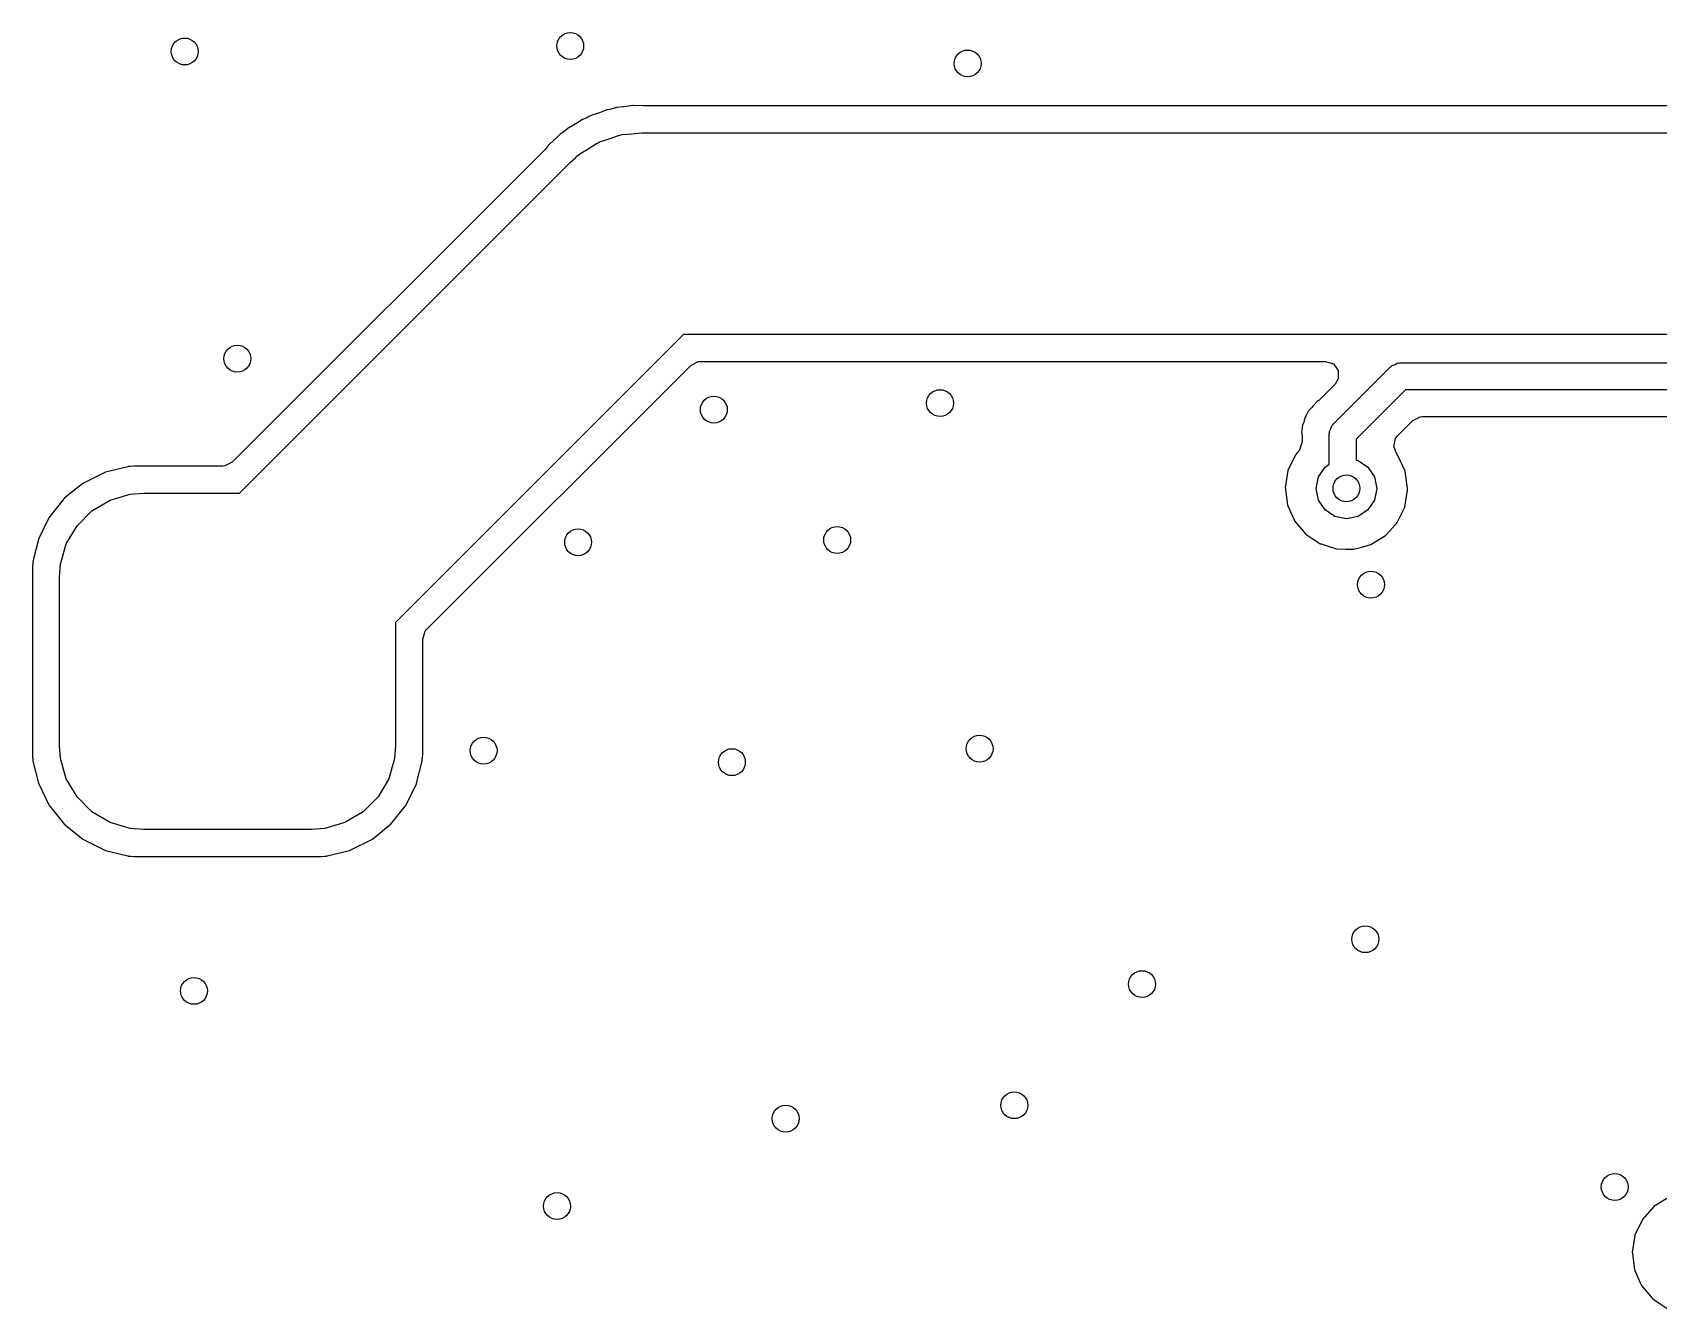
# Model space of a CAD drawing. Extents: x 100.2 to 143.8, y -109.8 to -50.2.
# Drawn here: x 107.2 to 119.29, y -101.16 to -91.68 of the extents above; entities that cross this region are included whole.
import ezdxf

# ---------------------------------------------------------------- set-up
doc = ezdxf.new("R2010")
doc.units = 0
doc.layers.add('BLACK', color=7, linetype='CONTINUOUS')

msp = doc.modelspace()

# ---------------------------------------------------------------- linework, layer by layer
at = {"layer": 'BLACK', "linetype": 'CONTINUOUS'}
for p, q in [((111.498, -92.2462), (111.493, -92.247)), ((111.51, -92.2432), (111.498, -92.2462)), ((111.533, -92.2361), (111.51, -92.2432)), ((111.537, -92.2346), (111.533, -92.2361)), ((111.533, -92.2361), (111.533, -92.2361)), ((111.542, -92.2341), (111.537, -92.2346)), ((111.595, -92.2287), (111.542, -92.2341)), ((111.542, -92.2341), (111.542, -92.2341)), ((111.602, -92.2277), (111.595, -92.2287)), ((111.66, -92.2177), (111.602, -92.2277)), ((111.665, -92.2178), (111.66, -92.2177)), ((111.742, -92.22), (111.665, -92.2178)), ((111.745, -92.22), (111.742, -92.22)), ((135.872, -92.22), (111.745, -92.22)), ((111.235, -92.3578), (111.189, -92.3835)), ((111.241, -92.3541), (111.235, -92.3578)), ((111.29, -92.3223), (111.241, -92.3541)), ((111.316, -92.3117), (111.29, -92.3223)), ((111.328, -92.3063), (111.316, -92.3117)), ((111.349, -92.2948), (111.328, -92.3063)), ((111.353, -92.2924), (111.349, -92.2948)), ((111.358, -92.2909), (111.353, -92.2924)), ((111.409, -92.275), (111.358, -92.2909)), ((111.358, -92.2909), (111.358, -92.2909)), ((111.415, -92.2726), (111.409, -92.275)), ((111.465, -92.253), (111.415, -92.2726)), ((111.469, -92.2512), (111.465, -92.253)), ((111.465, -92.253), (111.465, -92.253)), ((111.474, -92.2503), (111.469, -92.2512)), ((111.493, -92.247), (111.474, -92.2503)), ((111.474, -92.2503), (111.474, -92.2503)), ((111.08, -92.4749), (111.038, -92.5116)), ((111.086, -92.4698), (111.08, -92.4749)), ((111.124, -92.4323), (111.086, -92.4698)), ((111.128, -92.428), (111.124, -92.4323)), ((111.152, -92.4123), (111.128, -92.428)), ((111.162, -92.4046), (111.152, -92.4123)), ((111.184, -92.386), (111.162, -92.4046)), ((111.189, -92.3835), (111.184, -92.386)), ((111.189, -92.3835), (111.189, -92.3835)), ((111.417, -92.4886), (111.488, -92.4658)), ((111.488, -92.4658), (111.557, -92.4406)), ((111.557, -92.4406), (111.57, -92.4391)), ((111.57, -92.4391), (111.583, -92.435)), ((111.583, -92.435), (111.656, -92.4291)), ((111.656, -92.4291), (111.73, -92.4205)), ((111.73, -92.4205), (135.939, -92.4205)), ((111.011, -92.5451), (108.685, -94.8705)), ((111.019, -92.5358), (111.011, -92.5451)), ((111.035, -92.5156), (111.019, -92.5358)), ((111.038, -92.5116), (111.035, -92.5156)), ((111.199, -92.6402), (111.239, -92.6046)), ((111.239, -92.6046), (111.248, -92.5951)), ((111.248, -92.5951), (111.255, -92.5906)), ((111.255, -92.5906), (111.269, -92.5787)), ((111.269, -92.5787), (111.332, -92.5404)), ((111.332, -92.5404), (111.394, -92.4999)), ((111.394, -92.4999), (111.406, -92.4954)), ((111.406, -92.4954), (111.417, -92.4886)), ((108.739, -95.1), (111.199, -92.6402)), ((112.04, -93.9205), (109.9, -96.0607)), ((135.648, -93.9205), (112.04, -93.9205)), ((110.129, -96.1147), (112.094, -94.15)), ((112.094, -94.15), (112.149, -94.1222)), ((112.149, -94.1222), (112.164, -94.121)), ((112.164, -94.121), (116.815, -94.121)), ((116.815, -94.121), (116.873, -94.1399)), ((116.871, -94.5877), (117.298, -94.1603)), ((116.873, -94.1399), (116.909, -94.1894)), ((117.298, -94.1603), (117.305, -94.1566)), ((117.305, -94.1566), (117.31, -94.1501)), ((117.31, -94.1501), (117.332, -94.1429)), ((117.332, -94.1429), (117.353, -94.1322)), ((117.353, -94.1322), (117.361, -94.1335)), ((117.361, -94.1335), (117.369, -94.131)), ((117.369, -94.131), (132.38, -94.131)), ((116.885, -94.29), (116.767, -94.4081)), ((116.909, -94.2506), (116.885, -94.29)), ((116.909, -94.1894), (116.909, -94.2506)), ((116.753, -94.4197), (116.726, -94.4492)), ((116.759, -94.413), (116.753, -94.4197)), ((116.764, -94.4108), (116.759, -94.413)), ((116.767, -94.4081), (116.764, -94.4108)), ((117.41, -94.331), (117.042, -94.6998)), ((132.338, -94.331), (117.41, -94.331)), ((116.662, -94.5345), (116.656, -94.5602)), ((116.667, -94.527), (116.662, -94.5345)), ((116.669, -94.525), (116.667, -94.527)), ((116.667, -94.527), (116.667, -94.527)), ((116.679, -94.5057), (116.669, -94.525)), ((116.68, -94.5035), (116.679, -94.5057)), ((116.683, -94.495), (116.68, -94.5035)), ((116.68, -94.5035), (116.68, -94.5035)), ((116.703, -94.4733), (116.683, -94.495)), ((116.707, -94.4694), (116.703, -94.4733)), ((116.709, -94.4657), (116.707, -94.4694)), ((116.723, -94.4519), (116.709, -94.4657)), ((116.726, -94.4492), (116.723, -94.4519)), ((117.464, -94.5605), (117.519, -94.5327)), ((117.519, -94.5327), (117.534, -94.5315)), ((117.534, -94.5315), (132.214, -94.5315)), ((116.638, -94.6343), (116.636, -94.6434)), ((116.636, -94.6434), (116.64, -94.6724)), ((116.641, -94.6115), (116.638, -94.6343)), ((116.642, -94.599), (116.641, -94.6053)), ((116.641, -94.6053), (116.641, -94.6115)), ((116.644, -94.5925), (116.642, -94.599)), ((116.652, -94.5743), (116.644, -94.5925)), ((116.656, -94.5604), (116.652, -94.5743)), ((116.656, -94.5602), (116.656, -94.5604)), ((116.842, -94.6584), (116.844, -94.6507)), ((116.842, -94.8854), (116.842, -94.6584)), ((116.843, -94.6427), (116.853, -94.6219)), ((116.844, -94.6507), (116.843, -94.6427)), ((116.853, -94.6219), (116.861, -94.5996)), ((116.861, -94.5996), (116.867, -94.5949)), ((116.867, -94.5949), (116.871, -94.5877)), ((117.35, -94.6752), (117.464, -94.5605)), ((116.616, -94.7849), (116.59, -94.8151)), ((116.622, -94.7775), (116.616, -94.7849)), ((116.641, -94.7193), (116.622, -94.7775)), ((116.64, -94.6724), (116.641, -94.6857)), ((116.641, -94.6857), (116.641, -94.7193)), ((117.042, -94.6998), (117.042, -94.8542)), ((117.321, -94.7534), (117.335, -94.6938)), ((117.345, -94.8098), (117.321, -94.7534)), ((117.335, -94.6938), (117.35, -94.6752)), ((107.908, -94.9034), (107.743, -94.9444)), ((107.912, -94.9023), (107.908, -94.9034)), ((107.908, -94.9034), (107.908, -94.9034)), ((107.917, -94.902), (107.912, -94.9023)), ((107.93, -94.9011), (107.917, -94.902)), ((107.917, -94.902), (107.917, -94.902)), ((107.954, -94.8995), (107.93, -94.9011)), ((108.615, -94.8995), (107.954, -94.8995)), ((108.631, -94.8983), (108.615, -94.8995)), ((108.685, -94.8705), (108.631, -94.8983)), ((116.59, -94.8151), (116.535, -94.9319)), ((116.762, -94.9789), (116.811, -94.9059)), ((116.811, -94.9059), (116.842, -94.8854)), ((117.042, -94.8542), (117.056, -94.8571)), ((117.056, -94.8571), (117.129, -94.9059)), ((117.129, -94.9059), (117.178, -94.9789)), ((117.353, -94.8198), (117.345, -94.8098)), ((117.407, -94.9373), (117.353, -94.8198)), ((107.578, -95.0255), (107.573, -95.0288)), ((107.738, -94.9457), (107.578, -95.0255)), ((107.743, -94.9444), (107.738, -94.9457)), ((107.743, -94.9444), (107.743, -94.9444)), ((116.535, -94.9319), (116.515, -95.0594)), ((116.745, -95.065), (116.762, -94.9789)), ((117.178, -94.9789), (117.195, -95.065)), ((117.425, -95.065), (117.407, -94.9373)), ((107.434, -95.142), (107.329, -95.2734)), ((107.438, -95.1378), (107.434, -95.142)), ((107.471, -95.1112), (107.438, -95.1378)), ((107.573, -95.0288), (107.471, -95.1112)), ((107.573, -95.0288), (107.573, -95.0288)), ((107.777, -95.1514), (107.927, -95.1077)), ((107.927, -95.1077), (108.025, -95.1)), ((108.025, -95.1), (108.739, -95.1)), ((116.515, -95.0594), (116.516, -95.0664)), ((116.516, -95.0664), (116.516, -95.0664)), ((116.516, -95.0664), (116.517, -95.0761)), ((116.517, -95.0761), (116.532, -95.1874)), ((116.762, -95.1511), (116.745, -95.065)), ((117.195, -95.065), (117.178, -95.1511)), ((117.404, -95.2034), (117.417, -95.1235)), ((117.417, -95.1235), (117.424, -95.0799)), ((117.424, -95.0799), (117.425, -95.0761)), ((117.424, -95.0799), (117.424, -95.0799)), ((117.425, -95.0761), (117.425, -95.065)), ((107.531, -95.3419), (107.642, -95.2312)), ((107.642, -95.2312), (107.777, -95.1514)), ((116.532, -95.1874), (116.534, -95.1938)), ((116.534, -95.1938), (116.534, -95.1938)), ((116.534, -95.1938), (116.58, -95.2979)), ((116.811, -95.2241), (116.762, -95.1511)), ((116.884, -95.2729), (116.811, -95.2241)), ((117.129, -95.2241), (117.056, -95.2729)), ((117.178, -95.1511), (117.129, -95.2241)), ((117.347, -95.3195), (117.404, -95.2034)), ((107.325, -95.2776), (107.246, -95.4383)), ((107.329, -95.2734), (107.325, -95.2776)), ((107.329, -95.2734), (107.329, -95.2734)), ((107.451, -95.4768), (107.531, -95.3419)), ((116.58, -95.2979), (116.584, -95.3055)), ((116.584, -95.3055), (116.609, -95.336)), ((116.609, -95.336), (116.662, -95.3989)), ((116.97, -95.29), (116.884, -95.2729)), ((117.056, -95.2729), (116.97, -95.29)), ((117.261, -95.4152), (117.291, -95.3815)), ((117.291, -95.3815), (117.343, -95.3247)), ((117.343, -95.3247), (117.347, -95.3195)), ((117.343, -95.3247), (117.343, -95.3247)), ((107.244, -95.4435), (107.208, -95.5883)), ((107.246, -95.4383), (107.244, -95.4435)), ((107.244, -95.4435), (107.244, -95.4435)), ((107.408, -95.6272), (107.451, -95.4768)), ((116.662, -95.3989), (116.662, -95.3989)), ((116.662, -95.3989), (116.667, -95.4043)), ((116.667, -95.4043), (116.774, -95.4758)), ((116.774, -95.4758), (116.781, -95.4779)), ((116.781, -95.4779), (116.781, -95.4779)), ((116.781, -95.4779), (116.835, -95.4947)), ((116.835, -95.4947), (116.897, -95.5143)), ((117.033, -95.5148), (117.075, -95.5034)), ((117.075, -95.5034), (117.151, -95.4827)), ((117.151, -95.4827), (117.261, -95.4152)), ((107.202, -95.6123), (107.2, -95.6536)), ((107.208, -95.5883), (107.202, -95.6123)), ((107.4, -95.725), (107.408, -95.6272)), ((116.897, -95.5143), (116.962, -95.5155)), ((116.962, -95.5155), (117.019, -95.5165)), ((117.019, -95.5165), (117.019, -95.5165)), ((117.019, -95.5165), (117.026, -95.5166)), ((117.026, -95.5166), (117.033, -95.5148)), ((117.033, -95.5148), (117.033, -95.5148)), ((107.2, -95.6536), (107.2, -97.0464)), ((107.4, -96.975), (107.4, -95.725)), ((109.9, -96.0607), (109.9, -96.975)), ((110.119, -96.1265), (110.129, -96.1147)), ((110.101, -96.1847), (110.119, -96.1265)), ((110.101, -97.0464), (110.101, -96.1847)), ((107.2, -97.0464), (107.2, -97.0591)), ((107.2, -97.0591), (107.202, -97.0815)), ((107.202, -97.0815), (107.202, -97.0877)), ((107.408, -97.0728), (107.4, -96.975)), ((107.451, -97.2232), (107.408, -97.0728)), ((109.892, -97.0728), (109.849, -97.2232)), ((109.9, -96.975), (109.892, -97.0728)), ((110.098, -97.0815), (110.1, -97.0591)), ((110.098, -97.0877), (110.098, -97.0815)), ((110.1, -97.0591), (110.101, -97.0464)), ((107.202, -97.0877), (107.203, -97.0919)), ((107.203, -97.0919), (107.203, -97.0919)), ((107.203, -97.0919), (107.244, -97.2565)), ((110.056, -97.2565), (110.097, -97.0919)), ((110.097, -97.0919), (110.098, -97.0877)), ((110.097, -97.0919), (110.097, -97.0919)), ((107.244, -97.2565), (107.246, -97.2617)), ((107.246, -97.2617), (107.325, -97.4224)), ((107.531, -97.3581), (107.451, -97.2232)), ((109.849, -97.2232), (109.769, -97.3581)), ((109.975, -97.4224), (110.054, -97.2617)), ((110.054, -97.2617), (110.056, -97.2565)), ((107.325, -97.4224), (107.329, -97.4266)), ((107.329, -97.4266), (107.329, -97.4266)), ((107.329, -97.4266), (107.399, -97.5135)), ((107.642, -97.4688), (107.531, -97.3581)), ((109.769, -97.3581), (109.658, -97.4688)), ((109.901, -97.5135), (109.971, -97.4266)), ((109.971, -97.4266), (109.975, -97.4224)), ((109.971, -97.4266), (109.971, -97.4266)), ((107.399, -97.5135), (107.438, -97.5622)), ((107.438, -97.5622), (107.442, -97.5655)), ((107.442, -97.5655), (107.573, -97.6712)), ((107.777, -97.5486), (107.642, -97.4688)), ((107.927, -97.5923), (107.777, -97.5486)), ((109.523, -97.5486), (109.373, -97.5923)), ((109.658, -97.4688), (109.523, -97.5486)), ((109.727, -97.6712), (109.858, -97.5655)), ((109.858, -97.5655), (109.862, -97.5622)), ((109.862, -97.5622), (109.901, -97.5135)), ((107.573, -97.6712), (107.573, -97.6712)), ((107.573, -97.6712), (107.578, -97.6745)), ((107.578, -97.6745), (107.738, -97.7543)), ((108.025, -97.6), (107.927, -97.5923)), ((109.275, -97.6), (108.025, -97.6)), ((109.373, -97.5923), (109.275, -97.6)), ((109.562, -97.7543), (109.722, -97.6745)), ((109.722, -97.6745), (109.727, -97.6712)), ((109.727, -97.6712), (109.727, -97.6712)), ((107.738, -97.7543), (107.743, -97.7556)), ((107.743, -97.7556), (107.743, -97.7556)), ((107.743, -97.7556), (107.908, -97.7966)), ((107.908, -97.7966), (107.908, -97.7966)), ((107.908, -97.7966), (107.912, -97.7977)), ((107.912, -97.7977), (107.917, -97.798)), ((107.917, -97.798), (107.917, -97.798)), ((107.917, -97.798), (107.93, -97.7989)), ((107.93, -97.7989), (107.954, -97.8005)), ((107.954, -97.8005), (109.346, -97.8005)), ((109.346, -97.8005), (109.37, -97.7989)), ((109.37, -97.7989), (109.383, -97.798)), ((109.383, -97.798), (109.388, -97.7977)), ((109.383, -97.798), (109.383, -97.798)), ((109.388, -97.7977), (109.392, -97.7966)), ((109.392, -97.7966), (109.557, -97.7556)), ((109.392, -97.7966), (109.392, -97.7966)), ((109.557, -97.7556), (109.562, -97.7543)), ((109.557, -97.7556), (109.557, -97.7556)), ((119.364, -100.335), (119.255, -100.403)), ((119.255, -100.403), (119.17, -100.5)), ((119.17, -100.5), (119.115, -100.617)), ((119.115, -100.617), (119.095, -100.744)), ((119.095, -100.744), (119.096, -100.751)), ((119.096, -100.751), (119.096, -100.754)), ((119.096, -100.751), (119.096, -100.751)), ((119.096, -100.754), (119.112, -100.872)), ((119.112, -100.872), (119.114, -100.879)), ((119.114, -100.879), (119.114, -100.879)), ((119.114, -100.879), (119.154, -100.97)), ((119.154, -100.97), (119.164, -100.991)), ((119.164, -100.991), (119.19, -101.022)), ((119.19, -101.022), (119.242, -101.084)), ((119.242, -101.084), (119.242, -101.084)), ((119.242, -101.084), (119.247, -101.089)), ((119.247, -101.089), (119.354, -101.161))]:
    msp.add_line(p, q, dxfattribs=at)
at = {"layer": 'BLACK'}
for centre in [(108.332, -91.817), (111.198, -91.776), (114.153, -91.906), (108.723, -94.1), (112.266, -94.479), (113.948, -94.431), (116.97, -95.065), (111.257, -95.465), (113.183, -95.448), (117.152, -95.78), (110.554, -97.014), (114.242, -97), (112.4, -97.1), (117.11, -98.416), (115.45, -98.75), (108.4, -98.8), (114.5, -99.65), (112.8, -99.75), (118.965, -100.258), (111.1, -100.4)]:
    msp.add_circle(centre, 0.1, dxfattribs=at)

doc.saveas('drawing.dxf')
